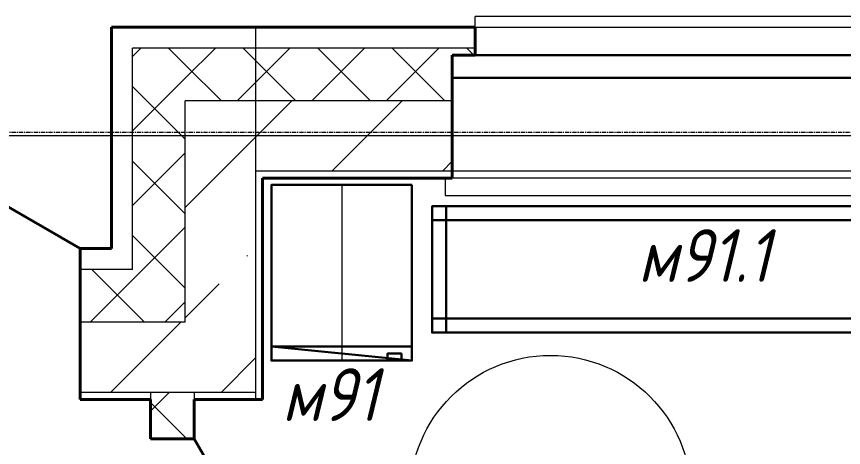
# Model space of a CAD drawing. Header units: millimetres. Extents: x -32954 to 151739, y -65671 to 56243.
# Drawn here: x -11106 to -8753, y 1263 to 2490 of the extents above; entities that cross this region are included whole.
import ezdxf

# ---------------------------------------------------------------- set-up
doc = ezdxf.new("R2010")
doc.units = ezdxf.units.MM
doc.linetypes.add('ADSK_Линия сетки', pattern=[21, 12, -3, 3, -3])
for name, color, linetype, lineweight in [('M-EQPM-IDEN', 7, 'Continuous', 9), ('Двери', 7, 'Continuous', 18), ('Марки помещений', 7, 'Continuous', 18), ('Окна', 7, 'Continuous', 18), ('Оси', 7, 'Continuous', 9), ('Остекление', 7, 'Continuous', 30), ('Отлив', 7, 'Continuous', 18), ('Панель', 7, 'Continuous', 30), ('Перекрытия', 7, 'Continuous', 18), ('Подоконник_Верхний брус', 7, 'Continuous', 18), ('Стены', 7, 'Continuous', 18), ('Стены разрез', 7, 'Continuous', 40), ('Стены штриховка', 7, 'Continuous', 18), ('ТХ_оборудование', 6, 'Continuous', 30)]:
    doc.layers.add(name, color=color, linetype=linetype, lineweight=lineweight)
doc.styles.add('GOST Common_I', font='GOST_Common Italic.ttf', dxfattribs={"width": 0.9, "height": 150})
pattern_1 = [(45, (0, 0), (-106.066, 106.066), []), (135, (0, 0), (-106.066, -106.066), [])]
pattern_2 = [(45, (0, 0), (-314.309, 314.309), []), (45, (314.3, 0), (-314.309, 314.309), [555.625, -111.125, 3.353, -107.772])]

# ---------------------------------------------------------------- blocks, each defined once
blk = doc.blocks.new('AC_Дверь_Однопольная_ДеревяннаяНаружная_ГОСТ24698-81 - 860х2080h-657340-В_АР_ПЭ_01 Этаж')
at = {"layer": 'Панель'}
blk.add_line((-450, 62.5), (329.4, 512.5), dxfattribs=at)
blk = doc.blocks.new('AC_Дверь_Однопольная_ПВХ - 960х2080h В Вл Л с доводчиком-666056-В_АР_ПЭ_01 Этаж')
at = {"layer": 'Панель'}
blk.add_line((500, 215), (-366, 715), dxfattribs=at)
blk = doc.blocks.new('B2B_Окно_1створка - 1280х2060h-715729-В_АР_ПЭ_01 Этаж')
at = {"layer": 'Остекление'}
for p, q in [((-660, 135), (660, 135)), ((-660, 70), (660, 70))]:
    blk.add_line(p, q, dxfattribs=at)
blk = doc.blocks.new('В2В_Подоконник_ПВХ - ПВХ-666027-В_АР_ПЭ_01 Этаж')
at = {"layer": 'Подоконник_Верхний брус'}
for p, q in [((-660, -285), (-660, 0)), ((-660, 0), (660, 0)), ((660, 0), (660, -285)), ((-660, -285), (-680, -285)), ((-680, -285), (-680, -335)), ((680, -285), (660, -285)), ((680, -335), (680, -285)), ((-680, -335), (680, -335))]:
    blk.add_line(p, q, dxfattribs=at)
blk = doc.blocks.new('B2B_Отлив - Отлив_металлический-622779-В_АР_ПЭ_01 Этаж')
at = {"layer": 'Отлив'}
for p, q in [((-595, 1), (-595, 110)), ((595, 110), (-595, 110)), ((595, 110), (595, 1)), ((-595, 0), (-595, 1)), ((-595, 1), (595, 1)), ((-595, 1), (595, 1)), ((-595, 0), (595, 0)), ((595, 1), (595, 0))]:
    blk.add_line(p, q, dxfattribs=at)
blk = doc.blocks.new('ADSK_Марка_Помещение_2_ГОСТ21-501-2011 - Имя и Категория-86712-В_АР_ПЭ_01 Этаж')
at = {"layer": 'Марки помещений'}
blk.add_circle((0, 0), 4, dxfattribs=at)
blk = doc.blocks.new('Шкаф гардер. перс. мон0022-4')
at = {"color": 1, "lineweight": 5}
blk.add_line((57380.5, 577064.7), (57380.5, 577564.7), dxfattribs=at)
at = {"layer": 'ТХ_оборудование', "color": 1}
for p, q in [((57580.5, 577524.7), (57180.5, 577564.7)), ((57180.5, 577524.7), (57580.5, 577524.7))]:
    blk.add_line(p, q, dxfattribs=at)
for points in [[(57180.5, 577064.7), (57580.5, 577064.7), (57580.5, 577564.7), (57180.5, 577564.7)], [(57250.5, 577564.7), (57210.5, 577564.7), (57210.5, 577544.7), (57250.5, 577544.7)]]:
    blk.add_lwpolyline(points, close=True, dxfattribs=at)
blk = doc.blocks.new('Банкетка')
at = {"layer": 'ТХ_оборудование', "color": 1}
for points in [[(26735.1, 521591.6), (28235.1, 521591.6), (28235.1, 521951.6), (26735.1, 521951.6)], [(26735.1, 521951.6), (26775.1, 521951.6), (26775.1, 521911.6), (26735.1, 521911.6)], [(28195.1, 521951.6), (28235.1, 521951.6), (28235.1, 521911.6), (28195.1, 521911.6)], [(26775.1, 521911.6), (28195.1, 521911.6), (28195.1, 521631.6), (26775.1, 521631.6)], [(26735.1, 521631.6), (26775.1, 521631.6), (26775.1, 521591.6), (26735.1, 521591.6)], [(28195.1, 521631.6), (28235.1, 521631.6), (28235.1, 521591.6), (28195.1, 521591.6)]]:
    blk.add_lwpolyline(points, close=True, dxfattribs=at)

msp = doc.modelspace()

# ---------------------------------------------------------------- hatches: boundary and pattern name
at = {"layer": 'Стены разрез', "lineweight": 9}
h = msp.add_hatch(dxfattribs=at)
h.set_pattern_fill('FP_2', color=256, style=0, pattern_type=2)
h.set_pattern_definition(pattern_1)
h.paths.add_polyline_path([(-10775.7, 1620), (-10625.7, 1620), (-10625.7, 2400), (-10775.7, 2400), (-10775.7, 1770)])
h = msp.add_hatch(dxfattribs=at)
h.set_pattern_fill('FP_2', color=256, style=0, pattern_type=2)
h.set_pattern_definition(pattern_1)
h.paths.add_polyline_path([(-2140.1, 2250), (-2140.1, 2380), (-2075.1, 2380), (-2075.1, 2400), (-3962.6, 2400), (-3962.6, 2380), (-3897.6, 2380), (-3897.6, 2250)])
h.paths.add_polyline_path([(200, 2250), (200, 2400), (-885.1, 2400), (-885.1, 2380), (-820.1, 2380), (-820.1, 2250), (50, 2250)])
h.paths.add_polyline_path([(-5217.6, 2250), (-5217.6, 2380), (-5152.6, 2380), (-5152.6, 2400), (-8610.7, 2400), (-8610.7, 2380), (-8545.7, 2380), (-8545.7, 2250), (-8084.5, 2250)])
h.paths.add_polyline_path([(-10002.2, 2250), (-9865.7, 2250), (-9865.7, 2380), (-9800.7, 2380), (-9800.7, 2400), (-10625.7, 2400), (-10625.7, 2250), (-10405.7, 2250)])
h = msp.add_hatch(dxfattribs=at)
h.set_pattern_fill('FP_3', color=256, style=0, pattern_type=2)
h.set_pattern_definition(pattern_2)
h.paths.add_polyline_path([(-10425.7, 1420), (-10425.7, 2250), (-10625.7, 2250), (-10625.7, 1420), (-10481.6, 1420)])
h = msp.add_hatch(dxfattribs=at)
h.set_pattern_fill('FP_3', color=256, style=0, pattern_type=2)
h.set_pattern_definition(pattern_2)
h.paths.add_polyline_path([(-150, 2050), (50, 2050), (50, 2250), (-820.1, 2250), (-820.1, 2050), (-413.8, 2050)])
h.paths.add_polyline_path([(-2915.1, 2050), (-2140.1, 2050), (-2140.1, 2250), (-3897.6, 2250), (-3897.6, 2050)])
h.paths.add_polyline_path([(-5217.6, 2050), (-5217.6, 2250), (-8545.7, 2250), (-8545.7, 2050), (-6200, 2050)])
h.paths.add_polyline_path([(-10425.7, 2050), (-9865.7, 2050), (-9865.7, 2250), (-10425.7, 2250), (-10425.7, 2065.7)])
h = msp.add_hatch(dxfattribs=at)
h.set_pattern_fill('FP_2', color=256, style=0, pattern_type=2)
h.set_pattern_definition(pattern_1)
h.paths.add_polyline_path([(-10775.7, 1620), (-10775.7, 1770), (-10925, 1770), (-10925, 1620), (-10835.7, 1620)])
h.paths.add_polyline_path([(-11925, 1620), (-11925, 1770), (-12095.7, 1770), (-12095.7, 1620), (-12035.7, 1620)])
h = msp.add_hatch(dxfattribs=at)
h.set_pattern_fill('FP_3', color=256, style=0, pattern_type=2)
h.set_pattern_definition(pattern_2)
h.paths.add_polyline_path([(-12245.7, 1420), (-11925, 1420), (-11925, 1620), (-12245.7, 1620)])
h.paths.add_polyline_path([(-10835.7, 1420), (-10625.7, 1420), (-10625.7, 1620), (-10925, 1620), (-10925, 1420)])
h = msp.add_hatch(dxfattribs=at)
h.set_pattern_fill('FP_2', color=256, style=0, pattern_type=2)
h.set_pattern_definition(pattern_1)
h.paths.add_polyline_path([(-10600, -3712.5), (-10600, 387.5), (-10725, 387.5), (-10725, -3712.5)])
h.paths.add_polyline_path([(-10600, 1287.5), (-10600, 1420), (-10725, 1420), (-10725, 1287.5)])

# ---------------------------------------------------------------- linework, layer by layer
at = {"layer": 'Оси', "linetype": 'ADSK_Линия сетки'}
msp.add_line((2500, 2160), (-32136.4, 2160), dxfattribs=at)
at = {"layer": 'Перекрытия'}
msp.add_line((-50, 2150), (-29950, 2150), dxfattribs=at)
at = {"layer": 'Стены'}
for p, q in [((-10425.7, 2460), (-10425.7, 1400)), ((-9800.7, 2460), (-8610.7, 2460)), ((260, 2050), (-10405.7, 2050)), ((-8545.7, 2030), (-9865.7, 2030)), ((-10835.7, 1420), (-10925, 1420))]:
    msp.add_line(p, q, dxfattribs=at)
at = {"layer": 'Стены разрез'}
for p, q in [((-10835.7, 2460), (-10835.7, 1830)), ((-9800.7, 2460), (-10835.7, 2460)), ((-9800.7, 2380), (-9800.7, 2460)), ((-9865.7, 2030), (-9865.7, 2380)), ((-9865.7, 2380), (-9800.7, 2380)), ((-10405.7, 1400), (-10405.7, 2030)), ((-10405.7, 2030), (-9865.7, 2030)), ((-10835.7, 1830), (-10925, 1830)), ((-10925, 1830), (-10925, 1400)), ((-10925, 1400), (-10725, 1400)), ((-10725, 1400), (-10725, 1287.5)), ((-10600, 1287.5), (-10600, 1400)), ((-10600, 1400), (-10405.7, 1400)), ((-10725, 1287.5), (-10600, 1287.5))]:
    msp.add_line(p, q, dxfattribs=at)
at = {"layer": 'Стены штриховка'}
for p, q in [((-10775.7, 1770), (-10775.7, 2400)), ((-9800.7, 2400), (-10775.7, 2400)), ((-10625.7, 1620), (-10625.7, 2250)), ((-9865.7, 2250), (-10625.7, 2250)), ((-10405.7, 2050), (-10425.7, 2050)), ((-10775.7, 1770), (-10925, 1770)), ((-10625.7, 1620), (-10925, 1620)), ((-10425.7, 1420), (-10835.7, 1420)), ((-10725, 1420), (-10725, 1400)), ((-10600, 1420), (-10600, 1400))]:
    msp.add_line(p, q, dxfattribs=at)

# ---------------------------------------------------------------- block references
at = {"layer": 'Двери'}
msp.add_blockref('AC_Дверь_Однопольная_ПВХ - 960х2080h В Вл Л с доводчиком-666056-В_АР_ПЭ_01 Этаж', (-11425, 1615), dxfattribs=at)
at = {"layer": 'Двери', "rotation": 269.9999999999999}
msp.add_blockref('AC_Дверь_Однопольная_ДеревяннаяНаружная_ГОСТ24698-81 - 860х2080h-657340-В_АР_ПЭ_01 Этаж', (-10662.5, 837.5), dxfattribs=at)
at = {"layer": 'Марки помещений', "xscale": 99.99999999999993, "yscale": 99.99999999999993, "zscale": 99.99999999999993}
msp.add_blockref('ADSK_Марка_Помещение_2_ГОСТ21-501-2011 - Имя и Категория-86712-В_АР_ПЭ_01 Этаж', (-9586.2, 1125.3), dxfattribs=at)
at = {"layer": 'Окна'}
for name, p in [('B2B_Отлив - Отлив_металлический-622779-В_АР_ПЭ_01 Этаж', (-9205.7, 2380)), ('B2B_Окно_1створка - 1280х2060h-715729-В_АР_ПЭ_01 Этаж', (-9205.7, 2245)), ('В2В_Подоконник_ПВХ - ПВХ-666027-В_АР_ПЭ_01 Этаж', (-9205.7, 2315))]:
    msp.add_blockref(name, p, dxfattribs=at)
at = {"layer": 'ТХ_оборудование', "color": 1, "rotation": 180}
for name, p in [('Шкаф гардер. перс. мон0022-4', (47200, 579075.2)), ('Банкетка', (18311.8, 523541.6))]:
    msp.add_blockref(name, p, dxfattribs=at)

# ---------------------------------------------------------------- texts
at = {"layer": 'M-EQPM-IDEN', "char_height": 150, "width": 209.24, "attachment_point": 1, "style": 'GOST Common_I'}
for s, insert in [('м91.1', (-9337.1, 1884.6)), ('м91', (-10350.2, 1488.6))]:
    msp.add_mtext(s, dxfattribs=dict(at, insert=insert))

doc.saveas('drawing.dxf')
